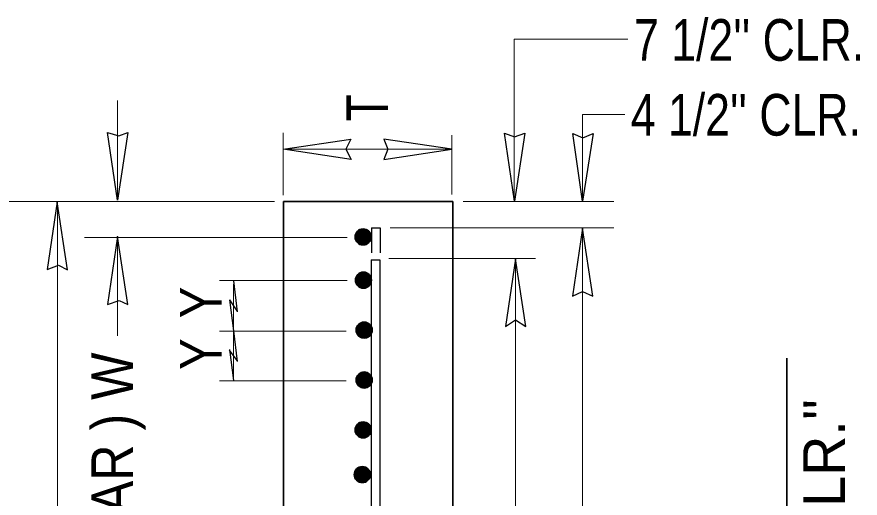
# Model space of a CAD drawing. Extents: x 34107 to 34476, y -21997 to -21727.
# Drawn here: x 34426.68 to 34451.97, y -21813.31 to -21798.88 of the extents above; entities that cross this region are included whole.
import ezdxf

# ---------------------------------------------------------------- set-up
doc = ezdxf.new("R2010")
doc.units = 0
doc.header["$LTSCALE"] = 0.5
doc.linetypes.add('SHORT_DASHED', pattern=[2.7, 1.5, -1.2])
doc.layers.add('1', color=7, linetype='Continuous', lineweight=25)

msp = doc.modelspace()

# ---------------------------------------------------------------- linework, layer by layer
at = {"layer": '1', "lineweight": 13}
for p, q in [((34441.5978, -21804.4155), (34441.5978, -21799.5415)), ((34445.0068, -21799.5415), (34441.5978, -21799.5415)), ((34429.6967, -21801.3891), (34429.6967, -21804.3753)), ((34443.6464, -21804.4155), (34443.6464, -21801.8067)), ((34444.9107, -21801.8067), (34443.6464, -21801.8067)), ((34434.6597, -21804.2233), (34434.6597, -21802.3524)), ((34439.7217, -21804.209), (34439.7217, -21802.426)), ((34439.7217, -21802.8469), (34434.6597, -21802.8469)), ((34425.2241, -21804.4155), (34434.4079, -21804.4155)), ((34427.896, -21804.4155), (34427.896, -21816.9278)), ((34444.5793, -21804.4155), (34440.0636, -21804.4155)), ((34444.5793, -21805.207), (34437.8686, -21805.207)), ((34443.6411, -21805.207), (34443.6411, -21825.7385)), ((34429.6967, -21808.4416), (34429.6967, -21805.4553)), ((34436.5877, -21805.4912), (34428.7078, -21805.4912)), ((34442.2378, -21806.1268), (34437.8341, -21806.1268)), ((34441.6316, -21806.1268), (34441.6316, -21825.6309)), ((34436.5877, -21806.7883), (34432.7492, -21806.7883)), ((34433.1727, -21809.7772), (34433.1727, -21806.8981)), ((34436.556, -21808.3069), (34432.7492, -21808.3069)), ((34436.556, -21809.7939), (34432.7492, -21809.7939))]:
    msp.add_line(p, q, dxfattribs=at)
at = {"layer": '1'}
for p, q in [((34434.6627, -21802.847), (34436.6955, -21802.5494)), ((34436.6995, -21803.1586), (34434.6627, -21802.847)), ((34436.8203, -21805.4618), (34437.3005, -21805.4618)), ((34436.8244, -21805.4311), (34437.2964, -21805.4311)), ((34436.8326, -21805.4004), (34437.2882, -21805.4004)), ((34436.8472, -21805.3662), (34437.2736, -21805.3662)), ((34436.869, -21805.3322), (34437.2518, -21805.3322)), ((34436.8933, -21805.3048), (34437.2276, -21805.3048)), ((34436.9273, -21805.2775), (34437.1936, -21805.2775)), ((34436.9826, -21805.2503), (34437.1382, -21805.2503)), ((34436.8201, -21805.4891), (34437.3008, -21805.4891)), ((34436.8229, -21805.5164), (34437.2979, -21805.5164)), ((34436.829, -21805.5437), (34437.2918, -21805.5437)), ((34436.84, -21805.5744), (34437.2808, -21805.5744)), ((34436.8541, -21805.6017), (34437.2667, -21805.6017)), ((34436.8732, -21805.629), (34437.2477, -21805.629)), ((34436.8989, -21805.6562), (34437.2219, -21805.6562)), ((34436.9355, -21805.6836), (34437.1853, -21805.6836)), ((34437.0003, -21805.7109), (34437.1205, -21805.7109)), ((34437.3076, -21806.1656), (34437.3076, -21861.8424)), ((34437.3076, -21806.1656), (34437.5607, -21806.1656)), ((34437.5607, -21806.1656), (34437.5607, -21861.8424)), ((34436.8369, -21806.7208), (34437.3063, -21806.7208)), ((34436.846, -21806.6901), (34437.2972, -21806.6901)), ((34436.8618, -21806.6559), (34437.2813, -21806.6559)), ((34436.8851, -21806.6218), (34437.2581, -21806.6218)), ((34436.9112, -21806.5945), (34437.232, -21806.5945)), ((34436.9483, -21806.5672), (34437.1948, -21806.5672)), ((34437.0152, -21806.5399), (34437.128, -21806.5399)), ((34433.1713, -21806.7972), (34433.2849, -21807.72)), ((34436.831, -21806.7787), (34437.3122, -21806.7787)), ((34436.832, -21806.7515), (34437.3112, -21806.7515)), ((34436.8332, -21806.8061), (34437.31, -21806.8061)), ((34436.8384, -21806.8333), (34437.3047, -21806.8333)), ((34436.8485, -21806.8641), (34437.2947, -21806.8641)), ((34436.8616, -21806.8913), (34437.2816, -21806.8913)), ((34436.8794, -21806.9187), (34437.2637, -21806.9187)), ((34436.9034, -21806.9459), (34437.2398, -21806.9459)), ((34436.9369, -21806.9732), (34437.2062, -21806.9732)), ((34436.9911, -21807.0006), (34437.1521, -21807.0006)), ((34433.0577, -21807.3651), (34433.1713, -21808.2879)), ((34433.0577, -21807.3651), (34433.2707, -21807.6917)), ((34436.8558, -21808.236), (34437.332, -21808.236)), ((34436.8615, -21808.2087), (34437.3263, -21808.2087)), ((34436.8705, -21808.1814), (34437.3173, -21808.1814)), ((34436.8854, -21808.1507), (34437.3024, -21808.1507)), ((34436.9064, -21808.12), (34437.2814, -21808.12)), ((34436.9401, -21808.0858), (34437.2478, -21808.0858)), ((34436.9944, -21808.0517), (34437.1934, -21808.0517)), ((34433.1713, -21808.2879), (34433.2849, -21809.2107)), ((34436.8534, -21808.2632), (34437.3344, -21808.2632)), ((34436.8544, -21808.294), (34437.3334, -21808.294)), ((34436.8587, -21808.3213), (34437.3292, -21808.3213)), ((34436.8662, -21808.3486), (34437.3216, -21808.3486)), ((34436.8774, -21808.3758), (34437.3104, -21808.3758)), ((34436.893, -21808.4032), (34437.2948, -21808.4032)), ((34436.9139, -21808.4305), (34437.2739, -21808.4305)), ((34436.9512, -21808.4646), (34437.2366, -21808.4646)), ((34437.0167, -21808.4987), (34437.1711, -21808.4987)), ((34433.0436, -21808.8701), (34433.2707, -21809.1824)), ((34433.0577, -21808.8558), (34433.1713, -21809.7787)), ((34436.8546, -21809.7426), (34437.3332, -21809.7426)), ((34436.8591, -21809.7152), (34437.3288, -21809.7152)), ((34436.8669, -21809.688), (34437.3209, -21809.688)), ((34436.8802, -21809.6573), (34437.3077, -21809.6573)), ((34436.8991, -21809.6266), (34437.2887, -21809.6266)), ((34436.9292, -21809.5924), (34437.2587, -21809.5924)), ((34436.9754, -21809.5583), (34437.2124, -21809.5583)), ((34437.051, -21809.531), (34437.1368, -21809.531)), ((34436.8533, -21809.7698), (34437.3345, -21809.7698)), ((34436.8556, -21809.8006), (34437.3322, -21809.8006)), ((34436.8609, -21809.8278), (34437.3269, -21809.8278)), ((34436.8697, -21809.8552), (34437.3181, -21809.8552)), ((34436.8824, -21809.8824), (34437.3054, -21809.8824)), ((34436.8997, -21809.9097), (34437.2882, -21809.9097)), ((34436.923, -21809.9371), (34437.2648, -21809.9371)), ((34436.9654, -21809.9712), (34437.2224, -21809.9712)), ((34437.0558, -21810.0053), (34437.132, -21810.0053)), ((34436.8198, -21811.27), (34437.301, -21811.27)), ((34436.8208, -21811.2427), (34437.3, -21811.2427)), ((34436.8249, -21811.2154), (34437.2959, -21811.2154)), ((34436.8323, -21811.1882), (34437.2885, -21811.1882)), ((34436.8451, -21811.1574), (34437.2758, -21811.1574)), ((34436.861, -21811.1302), (34437.2598, -21811.1302)), ((34436.8824, -21811.1028), (34437.2384, -21811.1028)), ((34436.9117, -21811.0756), (34437.2091, -21811.0756)), ((34436.9627, -21811.0448), (34437.1581, -21811.0448)), ((34436.822, -21811.2973), (34437.2988, -21811.2973)), ((34436.8274, -21811.3247), (34437.2934, -21811.3247)), ((34436.8389, -21811.3587), (34437.2819, -21811.3587)), ((34436.8567, -21811.3929), (34437.2641, -21811.3929)), ((34436.8797, -21811.4236), (34437.2412, -21811.4236)), ((34436.9123, -21811.4543), (34437.2086, -21811.4543)), ((34436.9561, -21811.4816), (34437.1647, -21811.4816)), ((34436.8128, -21812.5207), (34437.2633, -21812.5207)), ((34436.8288, -21812.4865), (34437.2473, -21812.4865)), ((34436.8523, -21812.4524), (34437.2238, -21812.4524)), ((34436.8787, -21812.4251), (34437.1975, -21812.4251)), ((34436.9164, -21812.3978), (34437.1597, -21812.3978)), ((34436.9857, -21812.3705), (34437.0905, -21812.3705)), ((34436.7975, -21812.6093), (34437.2787, -21812.6093)), ((34436.7986, -21812.5821), (34437.2776, -21812.5821)), ((34436.7995, -21812.6367), (34437.2767, -21812.6367)), ((34436.8036, -21812.5513), (34437.2726, -21812.5513)), ((34436.8047, -21812.6639), (34437.2714, -21812.6639)), ((34436.8147, -21812.6947), (34437.2615, -21812.6947)), ((34436.8276, -21812.7219), (34437.2486, -21812.7219)), ((34436.8452, -21812.7493), (34437.2309, -21812.7493)), ((34436.869, -21812.7765), (34437.2072, -21812.7765)), ((34436.9021, -21812.8038), (34437.1741, -21812.8038)), ((34436.9551, -21812.8312), (34437.1211, -21812.8312))]:
    msp.add_line(p, q, dxfattribs=at)
at = {"layer": '1', "lineweight": 35}
for p, q in [((34434.6711, -21804.4155), (34434.6711, -21833.5897)), ((34434.6711, -21804.4155), (34439.7524, -21804.4155)), ((34439.7524, -21804.4155), (34439.7524, -21862.8423)), ((34449.7756, -21859.1921), (34449.7756, -21809.1103))]:
    msp.add_line(p, q, dxfattribs=at)
at = {"layer": '1', "linetype": 'SHORT_DASHED'}
for p, q in [((34437.3092, -21805.2), (34437.3092, -21806.1352)), ((34437.3092, -21805.2), (34437.5693, -21805.2)), ((34437.5693, -21805.2), (34437.5693, -21806.1283))]:
    msp.add_line(p, q, dxfattribs=at)
at = {"layer": '1'}
for points in [[(34430.0077, -21802.3417), (34429.6963, -21804.3771), (34429.3986, -21802.3432)], [(34429.3986, -21802.3432), (34429.7324, -21802.4414), (34430.0077, -21802.3417)], [(34441.9115, -21802.3639), (34441.6002, -21804.3993), (34441.3026, -21802.3664)], [(34441.3026, -21802.3664), (34441.6025, -21802.4778), (34441.9115, -21802.3639)], [(34443.9587, -21802.3718), (34443.6473, -21804.4073), (34443.3498, -21802.3743)], [(34443.3498, -21802.3743), (34443.6505, -21802.5066), (34443.9587, -21802.3718)], [(34436.6955, -21802.5494), (34436.5393, -21802.8469), (34436.6995, -21803.1586)], [(34437.6857, -21802.5429), (34437.8006, -21802.8492), (34437.6858, -21803.1577)], [(34437.6858, -21803.1577), (34439.7213, -21802.8463), (34437.6883, -21802.5487)], [(34428.1967, -21806.4609), (34427.8852, -21804.4247), (34427.5876, -21806.4579)], [(34443.9506, -21807.2527), (34443.6391, -21805.2162), (34443.3414, -21807.2496)], [(34430.0076, -21807.503), (34429.6962, -21805.4671), (34429.3985, -21807.5007)], [(34441.9438, -21808.1678), (34441.6321, -21806.1301), (34441.3347, -21808.1617)], [(34427.5876, -21806.4579), (34427.9247, -21806.3255), (34428.1967, -21806.4609)], [(34443.3414, -21807.2496), (34443.6456, -21807.114), (34443.9506, -21807.2527)], [(34429.3985, -21807.5007), (34429.7432, -21807.3859), (34430.0076, -21807.503)], [(34441.3347, -21808.1617), (34441.632, -21807.9639), (34441.9438, -21808.1678)]]:
    msp.add_lwpolyline(points, dxfattribs=at)
at = {"layer": '1', "lineweight": 35}
for centre in [(34437.0604, -21805.4779), (34437.0716, -21806.7738), (34437.0939, -21808.2708), (34437.0939, -21809.7677), (34437.0604, -21811.2647), (34437.0381, -21812.6053)]:
    msp.add_circle(centre, 0.2406, dxfattribs=at)

# ---------------------------------------------------------------- texts
at = {"layer": '1', "width": 0.8}
for s, p in [("7 1/2'' CLR.", (34445.1903, -21800.1932)), ("4 1/2'' CLR.", (34445.0917, -21802.439))]:
    msp.add_text(s, height=1.25, dxfattribs=at).set_placement(p)
at = {"layer": '1'}
for s, width, p in [('T', 0.8, (34437.8087, -21802.0137)), ('Y', 0.85, (34432.8174, -21807.9158)), ('Y', 0.85, (34432.8174, -21809.4651)), ('( FIRST BAR ) W', 0.9, (34430.1617, -21820.4765))]:
    msp.add_text(s, height=1.25, rotation=90, dxfattribs=dict(at, width=width)).set_placement(p)
msp.add_text("DIMENSIONS SHOWN TO C OF BAR UNLESS MARKED ''CLR.''", height=1.25, rotation=90, dxfattribs=at).set_placement((34451.5153, -21859.2542))

doc.saveas('drawing.dxf')
